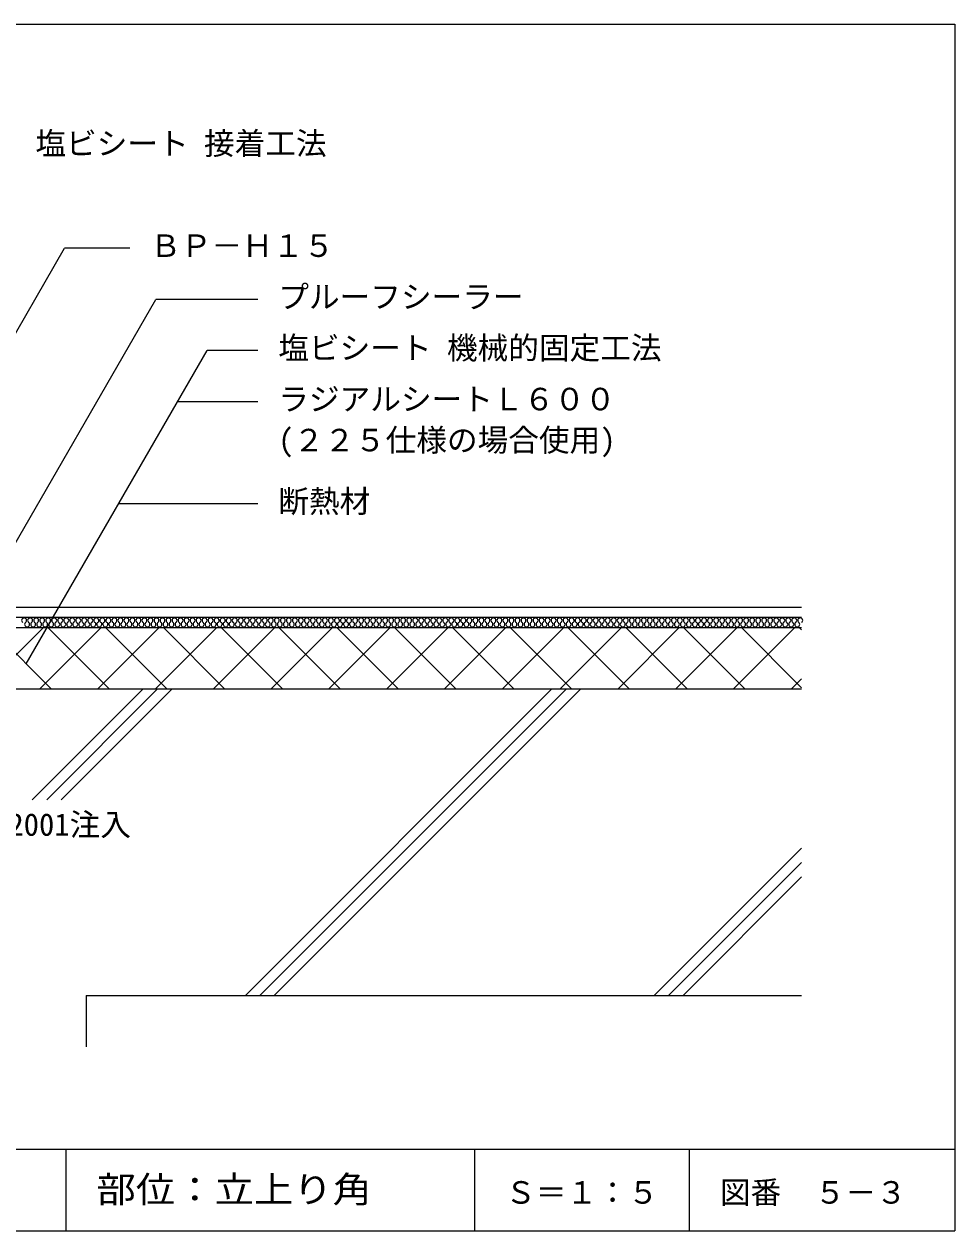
# Model space of a CAD drawing. Units: millimetres, scale not verified. Extents: x -420 to 380, y -623 to 607.
# Drawn here: x -75 to 380, y 17 to 607 of the extents above; entities that cross this region are included whole.
import ezdxf
from ezdxf.enums import TextEntityAlignment as Align

# ---------------------------------------------------------------- set-up
doc = ezdxf.new("R2010")
doc.units = ezdxf.units.MM
doc.header["$LTSCALE"] = 5
for name, color, linetype in [('2-2_in line', 7, 'Continuous'), ('2-3', 3, 'Continuous'), ('2-4_out line', 2, 'Continuous'), ('2-A_moji', 7, 'Continuous'), ('2-D_ハッチ他', 4, 'Continuous'), ('2-E_con他', 4, 'Continuous'), ('F-2', 7, 'Continuous'), ('F-5', 6, 'Continuous'), ('F-7', 1, 'Continuous'), ('F-A', 7, 'Continuous')]:
    doc.layers.add(name, color=color, linetype=linetype)
doc.styles.add('HG丸ｺﾞｼｯｸM-PRO', font='')
doc.styles.add('ＭＳ ゴシック', font='')
doc.styles.get('HG丸ｺﾞｼｯｸM-PRO').set_extended_font_data('HG丸ｺﾞｼｯｸM-PRO')
doc.styles.get('ＭＳ ゴシック').set_extended_font_data('MS Gothic')

msp = doc.modelspace()

# ---------------------------------------------------------------- linework, layer by layer
at = {"layer": '2-2_in line'}
for p, q in [((-168.72, 317.065), (305.28, 317.065)), ((-168.72, 312.065), (305.28, 312.065)), ((-194.72, 282.065), (305.28, 282.065))]:
    msp.add_line(p, q, dxfattribs=at)
at = {"layer": '2-3'}
for q in [(305.28, 132.065), (-44.72, 107.065)]:
    msp.add_line((-44.72, 132.065), q, dxfattribs=at)
at = {"layer": '2-4_out line'}
msp.add_lwpolyline([(-100.705, 327.065), (-100.705, 322.065), (305.28, 322.065)], dxfattribs=at)
at = {"layer": '2-A_moji'}
for p, q in [((-154.562, 325.565), (-55.321, 497.455)), ((-23.42, 497.455), (-55.321, 497.455)), ((-92.642, 330.518), (-10.695, 472.455)), ((39.236, 472.455), (-10.695, 472.455)), ((-74.051, 294.251), (14.401, 447.455)), ((39.236, 447.455), (14.401, 447.455)), ((39.236, 422.455), (-0.032, 422.455)), ((39.236, 372.455), (-28.9, 372.455))]:
    msp.add_line(p, q, dxfattribs=at)
at = {"layer": '2-D_ハッチ他'}
for p, q in [((-95.673, 282.065), (-65.673, 312.065)), ((-91.865, 312.065), (-61.865, 282.065)), ((-67.389, 282.065), (-37.389, 312.065)), ((-63.58, 312.065), (-33.58, 282.065)), ((-39.105, 282.065), (-9.105, 312.065)), ((-35.296, 312.065), (-5.296, 282.065)), ((-10.82, 282.065), (19.18, 312.065)), ((-7.012, 312.065), (22.988, 282.065)), ((17.464, 282.065), (47.464, 312.065)), ((21.272, 312.065), (51.272, 282.065)), ((45.748, 282.065), (75.748, 312.065)), ((49.557, 312.065), (79.557, 282.065)), ((74.032, 282.065), (104.032, 312.065)), ((77.841, 312.065), (107.841, 282.065)), ((102.317, 282.065), (132.317, 312.065)), ((106.125, 312.065), (136.125, 282.065)), ((130.601, 282.065), (160.601, 312.065)), ((134.409, 312.065), (164.409, 282.065)), ((158.885, 282.065), (188.885, 312.065)), ((162.694, 312.065), (192.694, 282.065)), ((187.169, 282.065), (217.169, 312.065)), ((190.978, 312.065), (220.978, 282.065)), ((215.454, 282.065), (245.454, 312.065)), ((219.262, 312.065), (249.262, 282.065)), ((243.738, 282.065), (273.738, 312.065)), ((247.547, 312.065), (277.547, 282.065)), ((272.022, 282.065), (302.022, 312.065)), ((275.831, 312.065), (305.28, 282.616)), ((304.115, 312.065), (305.28, 310.9)), ((300.307, 282.065), (305.28, 287.039))]:
    msp.add_line(p, q, dxfattribs=at)
for centre, start, end in [((-75.134, 315.523), 307.52351, 232.47649), ((-73.662, 313.607), 127.52351, 52.47649), ((-72.191, 315.523), 307.52351, 232.47649), ((-70.719, 313.607), 127.52351, 52.47649), ((-69.247, 315.523), 307.52351, 232.47649), ((-67.775, 313.607), 127.52351, 52.47649), ((-66.303, 315.523), 307.52351, 232.47649), ((-64.831, 313.607), 127.52351, 52.47649), ((-63.359, 315.523), 307.52351, 232.47649), ((-61.887, 313.607), 127.52351, 52.47649), ((-60.415, 315.523), 307.52351, 232.47649), ((-58.943, 313.607), 127.52351, 52.47649), ((-57.471, 315.523), 307.52351, 232.47649), ((-55.999, 313.607), 127.52351, 52.47649), ((-54.527, 315.523), 307.52351, 232.47649), ((-53.055, 313.607), 127.52351, 52.47649), ((-51.583, 315.523), 307.52351, 232.47649), ((-50.111, 313.607), 127.52351, 52.47649), ((-48.639, 315.523), 307.52351, 232.47649), ((-47.167, 313.607), 127.52351, 52.47649), ((-45.695, 315.523), 307.52351, 232.47649), ((-44.223, 313.607), 127.52351, 52.47649), ((-42.751, 315.523), 307.52351, 232.47649), ((-41.279, 313.607), 127.52351, 52.47649), ((-39.807, 315.523), 307.52351, 232.47649), ((-38.335, 313.607), 127.52351, 52.47649), ((-36.863, 315.523), 307.52351, 232.47649), ((-35.392, 313.607), 127.52351, 52.47649), ((-33.92, 315.523), 307.52351, 232.47649), ((-32.448, 313.607), 127.52351, 52.47649), ((-30.976, 315.523), 307.52351, 232.47649), ((-29.504, 313.607), 127.52351, 52.47649), ((-28.032, 315.523), 307.52351, 232.47649), ((-26.56, 313.607), 127.52351, 52.47649), ((-25.088, 315.523), 307.52351, 232.47649), ((-23.616, 313.607), 127.52351, 52.47649), ((-22.144, 315.523), 307.52351, 232.47649), ((-20.672, 313.607), 127.52351, 52.47649), ((-19.2, 315.523), 307.52351, 232.47649), ((-17.728, 313.607), 127.52351, 52.47649), ((-16.256, 315.523), 307.52351, 232.47649), ((-14.784, 313.607), 127.52351, 52.47649), ((-13.312, 315.523), 307.52351, 232.47649), ((-11.84, 313.607), 127.52351, 52.47649), ((-10.368, 315.523), 307.52351, 232.47649), ((-8.896, 313.607), 127.52351, 52.47649), ((-7.424, 315.523), 307.52351, 232.47649), ((-5.952, 313.607), 127.52351, 52.47649), ((-4.48, 315.523), 307.52351, 232.47649), ((-3.008, 313.607), 127.52351, 52.47649), ((-1.536, 315.523), 307.52351, 232.47649), ((-0.064, 313.607), 127.52351, 52.47649), ((1.407, 315.523), 307.52351, 232.47649), ((2.879, 313.607), 127.52351, 52.47649), ((4.351, 315.523), 307.52351, 232.47649), ((5.823, 313.607), 127.52351, 52.47649), ((7.295, 315.523), 307.52351, 232.47649), ((8.767, 313.607), 127.52351, 52.47649), ((10.239, 315.523), 307.52351, 232.47649), ((11.711, 313.607), 127.52351, 52.47649), ((13.183, 315.523), 307.52351, 232.47649), ((14.655, 313.607), 127.52351, 52.47649), ((16.127, 315.523), 307.52351, 232.47649), ((17.599, 313.607), 127.52351, 52.47649), ((19.071, 315.523), 307.52351, 232.47649), ((20.543, 313.607), 127.52351, 52.47649), ((22.015, 315.523), 307.52351, 232.47649), ((23.487, 313.607), 127.52351, 52.47649), ((24.959, 315.523), 307.52351, 232.47649), ((26.431, 313.607), 127.52351, 52.47649), ((27.903, 315.523), 307.52351, 232.47649), ((29.375, 313.607), 127.52351, 52.47649), ((30.847, 315.523), 307.52351, 232.47649), ((32.319, 313.607), 127.52351, 52.47649), ((33.791, 315.523), 307.52351, 232.47649), ((35.263, 313.607), 127.52351, 52.47649), ((36.735, 315.523), 307.52351, 232.47649), ((38.206, 313.607), 127.52351, 52.47649), ((39.678, 315.523), 307.52351, 232.47649), ((41.15, 313.607), 127.52351, 52.47649), ((42.622, 315.523), 307.52351, 232.47649), ((44.094, 313.607), 127.52351, 52.47649), ((45.566, 315.523), 307.52351, 232.47649), ((47.038, 313.607), 127.52351, 52.47649), ((48.51, 315.523), 307.52351, 232.47649), ((49.982, 313.607), 127.52351, 52.47649), ((51.454, 315.523), 307.52351, 232.47649), ((52.926, 313.607), 127.52351, 52.47649), ((54.398, 315.523), 307.52351, 232.47649), ((55.87, 313.607), 127.52351, 52.47649), ((57.342, 315.523), 307.52351, 232.47649), ((58.814, 313.607), 127.52351, 52.47649), ((60.286, 315.523), 307.52351, 232.47649), ((61.758, 313.607), 127.52351, 52.47649), ((63.23, 315.523), 307.52351, 232.47649), ((64.702, 313.607), 127.52351, 52.47649), ((66.174, 315.523), 307.52351, 232.47649), ((67.646, 313.607), 127.52351, 52.47649), ((69.118, 315.523), 307.52351, 232.47649), ((70.59, 313.607), 127.52351, 52.47649), ((72.062, 315.523), 307.52351, 232.47649), ((73.534, 313.607), 127.52351, 52.47649), ((75.005, 315.523), 307.52351, 232.47649), ((76.477, 313.607), 127.52351, 52.47649), ((77.949, 315.523), 307.52351, 232.47649), ((79.421, 313.607), 127.52351, 52.47649), ((80.893, 315.523), 307.52351, 232.47649), ((82.365, 313.607), 127.52351, 52.47649), ((83.837, 315.523), 307.52351, 232.47649), ((85.309, 313.607), 127.52351, 52.47649), ((86.781, 315.523), 307.52351, 232.47649), ((88.253, 313.607), 127.52351, 52.47649), ((89.725, 315.523), 307.52351, 232.47649), ((91.197, 313.607), 127.52351, 52.47649), ((92.669, 315.523), 307.52351, 232.47649), ((94.141, 313.607), 127.52351, 52.47649), ((95.613, 315.523), 307.52351, 232.47649), ((97.085, 313.607), 127.52351, 52.47649), ((98.557, 315.523), 307.52351, 232.47649), ((100.029, 313.607), 127.52351, 52.47649), ((101.501, 315.523), 307.52351, 232.47649), ((102.973, 313.607), 127.52351, 52.47649), ((104.445, 315.523), 307.52351, 232.47649), ((105.917, 313.607), 127.52351, 52.47649), ((107.389, 315.523), 307.52351, 232.47649), ((108.861, 313.607), 127.52351, 52.47649), ((110.333, 315.523), 307.52351, 232.47649), ((111.804, 313.607), 127.52351, 52.47649), ((113.276, 315.523), 307.52351, 232.47649), ((114.748, 313.607), 127.52351, 52.47649), ((116.22, 315.523), 307.52351, 232.47649), ((117.692, 313.607), 127.52351, 52.47649), ((119.164, 315.523), 307.52351, 232.47649), ((120.636, 313.607), 127.52351, 52.47649), ((122.108, 315.523), 307.52351, 232.47649), ((123.58, 313.607), 127.52351, 52.47649), ((125.052, 315.523), 307.52351, 232.47649), ((126.524, 313.607), 127.52351, 52.47649), ((127.996, 315.523), 307.52351, 232.47649), ((129.468, 313.607), 127.52351, 52.47649), ((130.94, 315.523), 307.52351, 232.47649), ((132.412, 313.607), 127.52351, 52.47649), ((133.884, 315.523), 307.52351, 232.47649), ((135.356, 313.607), 127.52351, 52.47649), ((136.828, 315.523), 307.52351, 232.47649), ((138.3, 313.607), 127.52351, 52.47649), ((139.772, 315.523), 307.52351, 232.47649), ((141.244, 313.607), 127.52351, 52.47649), ((142.716, 315.523), 307.52351, 232.47649), ((144.188, 313.607), 127.52351, 52.47649), ((145.66, 315.523), 307.52351, 232.47649), ((147.132, 313.607), 127.52351, 52.47649), ((148.603, 315.523), 307.52351, 232.47649), ((150.075, 313.607), 127.52351, 52.47649), ((151.547, 315.523), 307.52351, 232.47649), ((153.019, 313.607), 127.52351, 52.47649), ((154.491, 315.523), 307.52351, 232.47649), ((155.963, 313.607), 127.52351, 52.47649), ((157.435, 315.523), 307.52351, 232.47649), ((158.907, 313.607), 127.52351, 52.47649), ((160.379, 315.523), 307.52351, 232.47649), ((161.851, 313.607), 127.52351, 52.47649), ((163.323, 315.523), 307.52351, 232.47649), ((164.795, 313.607), 127.52351, 52.47649), ((166.267, 315.523), 307.52351, 232.47649), ((167.739, 313.607), 127.52351, 52.47649), ((169.211, 315.523), 307.52351, 232.47649), ((170.683, 313.607), 127.52351, 52.47649), ((172.155, 315.523), 307.52351, 232.47649), ((173.627, 313.607), 127.52351, 52.47649), ((175.099, 315.523), 307.52351, 232.47649), ((176.571, 313.607), 127.52351, 52.47649), ((178.043, 315.523), 307.52351, 232.47649), ((179.515, 313.607), 127.52351, 52.47649), ((180.987, 315.523), 307.52351, 232.47649), ((182.459, 313.607), 127.52351, 52.47649), ((183.931, 315.523), 307.52351, 232.47649), ((185.402, 313.607), 127.52351, 52.47649), ((186.874, 315.523), 307.52351, 232.47649), ((188.346, 313.607), 127.52351, 52.47649), ((189.818, 315.523), 307.52351, 232.47649), ((191.29, 313.607), 127.52351, 52.47649), ((192.762, 315.523), 307.52351, 232.47649), ((194.234, 313.607), 127.52351, 52.47649), ((195.706, 315.523), 307.52351, 232.47649), ((197.178, 313.607), 127.52351, 52.47649), ((198.65, 315.523), 307.52351, 232.47649), ((200.122, 313.607), 127.52351, 52.47649), ((201.594, 315.523), 307.52351, 232.47649), ((203.066, 313.607), 127.52351, 52.47649), ((204.538, 315.523), 307.52351, 232.47649), ((206.01, 313.607), 127.52351, 52.47649), ((207.482, 315.523), 307.52351, 232.47649), ((208.954, 313.607), 127.52351, 52.47649), ((210.426, 315.523), 307.52351, 232.47649), ((211.898, 313.607), 127.52351, 52.47649), ((213.37, 315.523), 307.52351, 232.47649), ((214.842, 313.607), 127.52351, 52.47649), ((216.314, 315.523), 307.52351, 232.47649), ((217.786, 313.607), 127.52351, 52.47649), ((219.258, 315.523), 307.52351, 232.47649), ((220.73, 313.607), 127.52351, 52.47649), ((222.201, 315.523), 307.52351, 232.47649), ((223.673, 313.607), 127.52351, 52.47649), ((225.145, 315.523), 307.52351, 232.47649), ((226.617, 313.607), 127.52351, 52.47649), ((228.089, 315.523), 307.52351, 232.47649), ((229.561, 313.607), 127.52351, 52.47649), ((231.033, 315.523), 307.52351, 232.47649), ((232.505, 313.607), 127.52351, 52.47649), ((233.977, 315.523), 307.52351, 232.47649), ((235.449, 313.607), 127.52351, 52.47649), ((236.921, 315.523), 307.52351, 232.47649), ((238.393, 313.607), 127.52351, 52.47649), ((239.865, 315.523), 307.52351, 232.47649), ((241.337, 313.607), 127.52351, 52.47649), ((242.809, 315.523), 307.52351, 232.47649), ((244.281, 313.607), 127.52351, 52.47649), ((245.753, 315.523), 307.52351, 232.47649), ((247.225, 313.607), 127.52351, 52.47649), ((248.697, 315.523), 307.52351, 232.47649), ((250.169, 313.607), 127.52351, 52.47649), ((251.641, 315.523), 307.52351, 232.47649), ((253.113, 313.607), 127.52351, 52.47649), ((254.585, 315.523), 307.52351, 232.47649), ((256.057, 313.607), 127.52351, 52.47649), ((257.529, 315.523), 307.52351, 232.47649), ((259, 313.607), 127.52351, 52.47649), ((260.472, 315.523), 307.52351, 232.47649), ((261.944, 313.607), 127.52351, 52.47649), ((263.416, 315.523), 307.52351, 232.47649), ((264.888, 313.607), 127.52351, 52.47649), ((266.36, 315.523), 307.52351, 232.47649), ((267.832, 313.607), 127.52351, 52.47649), ((269.304, 315.523), 307.52351, 232.47649), ((270.776, 313.607), 127.52351, 52.47649), ((272.248, 315.523), 307.52351, 232.47649), ((273.72, 313.607), 127.52351, 52.47649), ((275.192, 315.523), 307.52351, 232.47649), ((276.664, 313.607), 127.52351, 52.47649), ((278.136, 315.523), 307.52351, 232.47649), ((279.608, 313.607), 127.52351, 52.47649), ((281.08, 315.523), 307.52351, 232.47649), ((282.552, 313.607), 127.52351, 52.47649), ((284.024, 315.523), 307.52351, 232.47649), ((285.496, 313.607), 127.52351, 52.47649), ((286.968, 315.523), 307.52351, 232.47649), ((288.44, 313.607), 127.52351, 52.47649), ((289.912, 315.523), 307.52351, 232.47649), ((291.384, 313.607), 127.52351, 52.47649), ((292.856, 315.523), 307.52351, 232.47649), ((294.328, 313.607), 127.52351, 52.47649), ((295.799, 315.523), 307.52351, 232.47649), ((297.271, 313.607), 127.52351, 52.47649), ((298.743, 315.523), 307.52351, 232.47649), ((300.215, 313.607), 127.52351, 52.47649), ((301.687, 315.523), 307.52351, 232.47649), ((303.159, 313.607), 127.52351, 52.47649), ((304.631, 315.523), 307.52351, 232.47649)]:
    msp.add_arc(centre, 1.208, start, end, dxfattribs=at)
at = {"layer": '2-E_con他'}
for p, q in [((-71.156, 227.795), (-16.886, 282.065)), ((-64.085, 227.795), (-9.815, 282.065)), ((-57.014, 227.795), (-2.744, 282.065)), ((33.114, 132.065), (183.114, 282.065)), ((40.185, 132.065), (190.185, 282.065)), ((47.256, 132.065), (197.256, 282.065)), ((233.114, 132.065), (305.28, 204.232)), ((240.185, 132.065), (305.28, 197.161)), ((247.256, 132.065), (305.28, 190.09))]:
    msp.add_line(p, q, dxfattribs=at)
at = {"layer": 'F-2'}
for p, q in [((-54.72, 57.065), (-54.72, 17.065)), ((145.28, 57.065), (145.28, 17.065)), ((250.28, 57.065), (250.28, 17.065))]:
    msp.add_line(p, q, dxfattribs=at)
at = {"layer": 'F-5'}
msp.add_line((-419.72, 57.065), (380.28, 57.065), dxfattribs=at)
at = {"layer": 'F-7'}
for p, q in [((-419.72, 607.065), (380.28, 607.065)), ((380.28, 607.065), (380.28, 17.065)), ((-419.72, 17.065), (380.28, 17.065))]:
    msp.add_line(p, q, dxfattribs=at)

# ---------------------------------------------------------------- texts
at = {"layer": '2-A_moji', "style": 'ＭＳ ゴシック'}
for s, p in [('塩ビシート 接着工法', (-69.633, 539.955)), ('ＢＰ－Ｈ１５', (-13.42, 489.955)), ('プルーフシーラー', (49.236, 464.955)), ('塩ビシート 機械的固定工法', (49.236, 439.955)), ('ラジアルシートＬ６００', (49.236, 414.955)), ('(２２５仕様の場合使用)', (49.236, 394.895)), ('断熱材', (49.236, 364.955)), ('ＥＬ-2001注入', (-120.307, 206.925))]:
    msp.add_text(s, height=11, dxfattribs=at).set_placement(p, align=Align.BOTTOM_LEFT)
at = {"layer": 'F-A', "style": 'HG丸ｺﾞｼｯｸM-PRO', "width": 1.1}
msp.add_text('部位：立上り角', height=12.83, dxfattribs=at).set_placement((-39.72, 27.065), align=Align.BOTTOM_LEFT)
at = {"layer": 'F-A', "style": 'HG丸ｺﾞｼｯｸM-PRO'}
for s, p in [('Ｓ＝１：５', (160.28, 27.065)), ('図番', (265.28, 27.065)), ('５－３', (311.698, 27.065))]:
    msp.add_text(s, height=11, dxfattribs=at).set_placement(p, align=Align.BOTTOM_LEFT)

doc.saveas('drawing.dxf')
